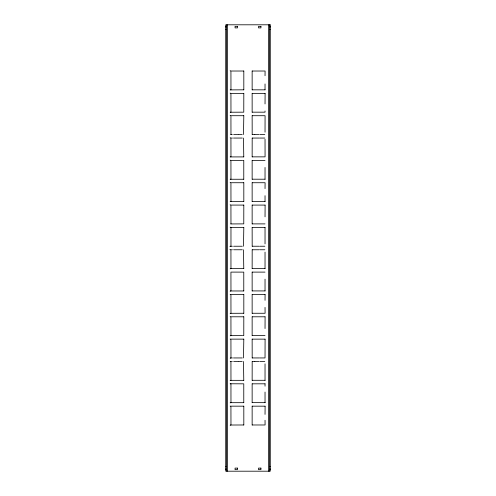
<?xml version="1.0" encoding="UTF-8"?>
<svg xmlns="http://www.w3.org/2000/svg" width="496" height="496" viewBox="0 0 496 496"><rect width="100%" height="100%" fill="white"/><g stroke="black" fill="none" stroke-linecap="round" stroke-linejoin="round"><path stroke-width="0.74" d="M225.903 27.125L225.903 26.542M225.903 469.458L225.903 468.875M270.097 26.542L270.097 27.125M270.097 468.875L270.097 469.458M252.142 89.937L252.142 70.922M243.815 425.029L243.815 406.119M252.142 112.282L252.142 93.267M252.185 134.571L252.142 115.605M252.142 156.965L252.185 138M243.499 357.945L243.815 339.09M252.142 179.31L252.142 160.295M243.164 335.606L243.772 335.606L243.815 316.746M252.142 201.649L252.142 182.633M243.815 313.311L243.815 294.401M252.142 223.994L252.142 204.978M252.185 246.283L252.142 227.323M243.499 246.233L243.815 227.373M252.142 268.677L252.185 249.717M243.164 223.888L243.772 223.888L243.815 205.028M252.142 291.022L252.142 272.006M243.815 201.599L243.815 182.689M252.142 313.367L252.142 294.351M252.142 335.705L252.142 316.69M252.185 358L252.142 339.035M243.499 134.515L243.815 115.661M252.142 380.395L252.185 361.429M243.164 112.17L243.772 112.17L243.815 93.316M252.142 402.733L252.142 383.718M243.815 89.881L243.815 70.971M252.142 425.078L252.142 406.063M269.526 29.574L270.097 29.45L269.328 29.45M226.43 466.432L225.903 466.55L226.672 466.55M230.671 89.888L243.772 89.826M230.671 112.232L242.618 112.17M230.671 134.571L232.271 134.515M230.671 156.916L243.815 156.91M230.671 179.254L243.815 179.254M230.671 201.599L243.772 201.543M230.671 223.938L242.618 223.888M230.671 246.283L232.388 246.233M230.671 268.627L243.815 268.627M230.671 290.966L243.815 290.972M230.671 313.311L243.772 313.261M230.671 335.649L242.55 335.606M230.671 357.994L232.45 357.945M230.671 380.339L243.815 380.339M230.671 402.678L243.815 402.684M230.671 425.022L243.772 424.979M265.106 406.156L265.031 414.396M265.087 316.789L265.031 328.55M265.087 383.817L252.228 383.83M259.848 357.945L265.031 357.945L265.087 339.128M265.031 300.328L265.087 294.444M265.031 216.839L265.106 205.071M265.031 383.823L265.031 386.173M265.031 103.949L265.106 93.36M265.05 227.422L252.228 227.428M265.031 205.084L252.228 205.084M265.031 93.372L252.228 93.366M226.672 29.45L225.903 29.45L226.474 29.574M230.969 89.832L230.931 71.021L243.772 71.021M252.228 71.021L265.087 71.021L265.031 75.727M252.228 89.826L265.087 89.844M230.969 112.177L230.931 93.366L243.772 93.366M252.228 112.17L265.031 112.177L265.031 110.999M230.969 134.521L230.931 115.711L243.772 115.711M252.228 115.711L265.069 115.711L265.031 132.165M233.647 134.515L238.229 134.515M238.545 134.515L242.215 134.515M252.228 134.515L254.783 134.515M254.913 134.515L259.166 134.515M260.034 134.515L264.827 134.521M230.969 156.86L230.931 138.049L232.45 138.055M233.467 138.055L242.284 138.055M243.499 138.055L243.772 156.86M252.228 138.055L259.29 138.055M259.848 138.055L264.87 138.055M252.228 156.86L265.069 156.866L265.031 139.233M230.969 179.205L230.931 160.394L242.55 160.394M243.164 160.394L243.772 160.394L243.772 179.199M252.228 160.394L265.031 160.4M252.228 179.199L265.106 179.217M230.969 201.543L230.931 182.733L243.772 182.739M252.228 182.739L265.087 182.733L265.031 188.616M252.228 201.543L265.087 201.556M230.969 223.888L230.931 205.077L243.772 205.084M252.228 223.888L265.031 223.888M230.671 227.373L243.772 227.428M233.585 246.233L242.284 246.233M252.228 246.233L259.228 246.233M259.91 246.233L264.87 246.233M230.969 268.572L230.931 249.761L232.388 249.767M233.585 249.767L242.284 249.767M243.499 249.767L243.772 268.572M252.228 249.767L259.228 249.767M259.91 249.767L264.87 249.767M252.228 268.572L265.069 268.578M230.969 290.916L230.931 272.106L242.618 272.112M243.164 272.112L243.772 272.112L243.772 290.916M252.228 272.112L265.031 272.112M252.228 290.916L265.106 290.929M230.969 313.261L230.931 294.45L243.772 294.457M252.228 294.457L265.031 294.457M252.228 313.261L265.087 313.267L265.031 307.384M230.969 335.6L230.931 316.789L243.772 316.801M252.228 316.801L265.031 316.795M252.228 335.606L265.031 335.6M230.969 357.945L230.931 339.134L243.772 339.14M252.228 339.14L265.031 339.14M233.467 357.945L242.284 357.945M252.228 357.945L259.29 357.945M230.969 380.289L230.931 361.472L232.271 361.485M233.647 361.485L238.229 361.485M238.545 361.485L242.215 361.485M243.499 361.485L243.772 380.289M252.228 361.485L254.783 361.485M254.913 361.485L259.166 361.485M260.034 361.485L264.827 361.479M252.228 380.289L265.143 380.302M230.671 383.768L242.618 383.83M243.164 383.83L243.772 383.83L243.772 402.634M252.228 402.634L265.217 402.659M230.969 424.973L230.931 406.162L243.772 406.174M252.228 406.174L265.031 406.168M252.228 424.979L265.087 424.979L265.031 420.273M269.328 466.55L270.097 466.55L269.526 466.426M230.95 383.823L230.969 402.628M269.818 24.8L269.818 471.2M268.584 24.8L268.584 471.2M265.031 83.954L265.031 89.832M265.031 167.45L265.031 179.205M265.031 195.672L265.031 201.543M265.031 227.428L265.031 243.883M265.031 252.117L265.031 268.572M265.031 279.161L265.031 290.916M265.031 363.835L265.031 380.289M265.031 392.051L265.031 402.628M230.969 227.428L230.969 246.233M227.416 24.8L227.416 471.2M226.182 24.8L226.182 471.2M229.908 246.382A10.162 7.018 -40.7 0 1 230.683 246.202M230.659 227.298A10.131 6.82 39.4 0 1 230.15 227.18M230.683 249.798A10.162 7.018 40.7 0 1 229.908 249.618M230.15 268.82A10.131 6.82 -39.4 0 1 230.659 268.702M230.659 204.96A10.094 6.77 39.1 0 1 230.15 204.842M230.15 291.158A10.094 6.77 -39.1 0 1 230.659 291.04M230.659 182.615A10.063 6.721 38.7 0 1 230.15 182.497M230.169 201.63A10.224 7.118 -41.5 0 1 230.683 201.519M230.15 313.503A10.063 6.721 -38.7 0 1 230.659 313.385M230.683 294.481A10.224 7.118 41.5 0 1 230.169 294.37M230.659 160.276A10.032 6.671 38.4 0 1 230.212 160.177M230.169 179.292A10.255 7.167 -41.9 0 1 230.683 179.174M230.212 335.823A10.032 6.671 -38.4 0 1 230.659 335.724M230.683 316.826A10.255 7.167 41.9 0 1 230.169 316.708M230.659 137.931A10.001 6.622 38 0 1 230.212 137.832M230.169 156.947A10.292 7.217 -42.3 0 1 230.683 156.835M230.212 358.168A10.001 6.622 -38 0 1 230.659 358.069M230.683 339.165A10.292 7.217 42.3 0 1 230.169 339.053M230.659 115.593A9.97 6.572 37.7 0 1 230.15 115.475M230.15 380.525A9.97 6.572 -37.7 0 1 230.659 380.407M230.683 361.51A10.323 7.273 42.8 0 1 230.231 361.41M230.659 93.248A9.939 6.522 37.3 0 1 230.15 93.136M230.231 112.251A10.354 7.322 -43.2 0 1 230.683 112.146M230.15 402.864A9.939 6.522 -37.3 0 1 230.659 402.752M230.683 383.854A10.354 7.322 43.2 0 1 230.169 383.737M230.652 70.909A9.908 6.473 37 0 1 230.15 70.792M230.169 89.925A10.391 7.372 -43.6 0 1 230.683 89.807M230.15 425.208A9.908 6.473 -37 0 1 230.652 425.091M230.683 406.193A10.391 7.372 43.6 0 1 230.169 406.075M270.097 24.8L225.903 24.8L225.903 471.2L270.097 471.2L270.097 24.8M237.485 26.35L235.061 26.35L235.061 27.9L237.485 27.9L237.485 26.35M260.939 26.35L258.515 26.35L258.515 27.9L260.939 27.9L260.939 26.35M237.485 468.1L235.061 468.1L235.061 469.65L237.485 469.65L237.485 468.1M260.939 468.1L258.515 468.1L258.515 469.65L260.939 469.65L260.939 468.1"/></g></svg>
